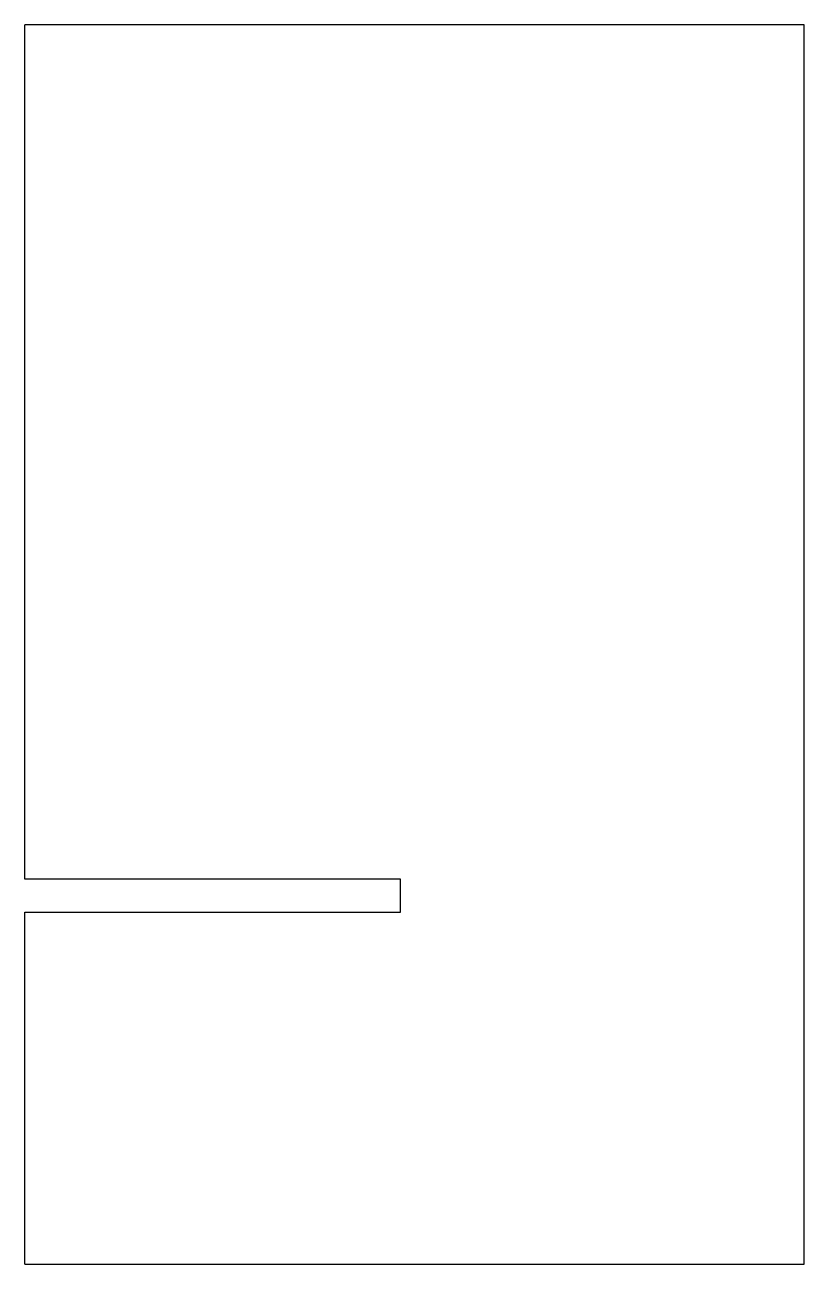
# Model space of a CAD drawing. Extents: x -18 to 65, y -132 to 0.
import ezdxf

# ---------------------------------------------------------------- set-up
doc = ezdxf.new("R2010")
doc.units = 0
doc.layers.get('0').update_dxf_attribs({"linetype": 'continuous'})

# ---------------------------------------------------------------- blocks, each defined once
blk = doc.blocks.new('EXTRUDE')
at = {"color": 7}
for p, q in [((65, 0), (-18, 0)), ((-18, -91), (-18, 0)), ((65, -132), (65, 0)), ((22, -91), (-18, -91)), ((22, -94.5), (22, -91)), ((-18, -94.5), (22, -94.5)), ((-18, -132), (-18, -94.5)), ((-18, -132), (65, -132))]:
    blk.add_line(p, q, dxfattribs=at)

msp = doc.modelspace()

# ---------------------------------------------------------------- block references
msp.add_blockref('EXTRUDE', (0, 0))

doc.saveas('drawing.dxf')
